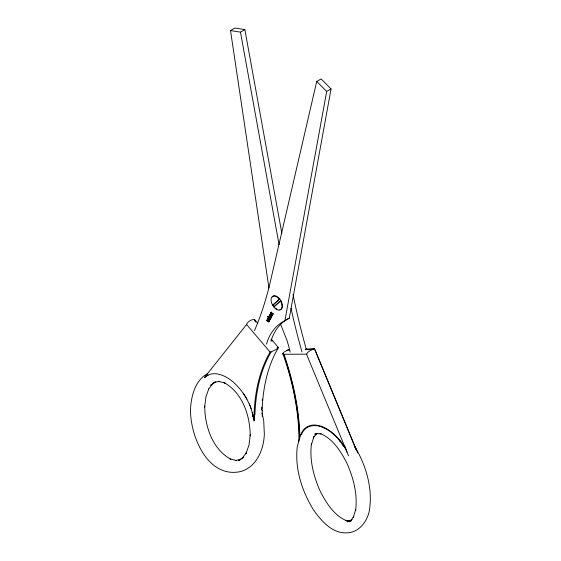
<?xml version="1.0" encoding="UTF-8"?>
<svg xmlns="http://www.w3.org/2000/svg" width="561" height="561" viewBox="0 0 561 561"><rect width="100%" height="100%" fill="white"/><g stroke="black" fill="none" stroke-linecap="round" stroke-linejoin="round"><path stroke-width="0.84" d="M253.979 421.045L254.063 414.888A212.437 122.649 60 0 1 270.114 352.091L246.588 324.468L204.807 377.055M254.21 420.813L254.294 415.028L254.918 414.923A211.806 122.284 60 0 1 268.375 356.964L271.117 351.964L276.328 349.377L278.424 347.525L271.194 339.04M262.218 416.248L262.303 410.407L262.099 410.778A211.806 122.284 60 0 1 275.556 352.82L278.298 347.82M269.876 315.485C270.998 313.816 271.37 318.62 271.734 316.579M271.349 315.058L271.755 315.745L271.938 315.058C270.065 315.282 271.454 316.853 271.335 315.401L270.907 314.924L270.823 315.801M268.929 317.807L269.603 318.999M254.68 320.24L254.519 319.454C251.37 319.328 247.611 321.607 246.447 324.553L246.672 324.868M266.524 344.159L266.615 343.732A86.836 50.132 60 0 1 269.911 335.52C273.214 329.188 278.431 323.802 284.904 320.703L326.684 91.422L331.06 88.897L321.102 78.926L316.727 81.457L270.942 279.034A510.847 294.932 60 0 1 255.991 327.049L254.519 330.59M284.904 320.703L289.28 318.178L331.06 88.897M269.799 314.882C270.647 312.351 271.622 317.575 272.534 315.086L272.267 313.823L271.664 314.174L271.931 315.436L270.991 313.767L269.799 314.882L270.668 314.819M289.132 349.398L283.943 352.105L282.856 353.402L282.891 354.286L306.825 354.145C306.895 351.978 312.014 349.363 314.665 348.879L357.68 453M300.268 435.932L297.323 446.472C294.616 468.582 301.881 490.805 313.276 509.563C321.081 520.706 332.049 533.679 347.042 532.845C359.818 532.522 368.64 519.738 369.755 507.901C372.406 486.099 365.421 464.115 354.222 445.567M208.79 388.829L205.943 396.781L204.653 407.09L204.723 406.003C204.828 426.192 212.268 449.031 230.887 459.319M300.184 435.988L302.477 431.213A39.396 22.742 60 0 1 342.413 443.456L345.646 448.477M267.723 316.853L268.446 316.278L267.723 316.853L268.396 317.603A1.101 0.638 60 0 0 268.06 317.961A0.954 0.547 60 0 0 268.109 318.473L269.308 319.868A0.778 0.449 60 0 0 269.638 319.826C269.539 318.95 271.335 318.424 269.883 319.279M268.34 319.847L269.196 321.355L268.481 321.909L266.657 320.682L267.387 320.086L268.789 321.053L268.186 321.397L266.791 320.429M267.19 319.679L267.913 319.097L267.19 319.679L268.186 321.397M268.537 318.865L269.687 320.429L268.964 321.011L267.408 319.265L268.361 318.95L267.534 319.034M270.185 318.711L269.147 317.182L269.75 316.832L270.907 318.136L270.185 318.711C267.204 317.456 270.276 315.997 268.754 316.741M270.381 313.69L271.131 313.059L270.381 313.69L271.419 314.097L272.015 313.746M271.889 313.382L271.293 313.725L270.893 312.736L271.629 312.126L272.141 313.459L273.179 313.865L272.429 314.497L271.664 314.174M266.657 320.682L267.387 320.086M269.357 316.397L268.635 316.972M271.629 312.126L270.893 312.736M270.065 315.177L270.963 314.118M268.481 321.909L269.196 321.355M268.964 321.011L269.687 320.429M269.147 317.182C269.084 315.247 270.584 319.146 271.321 317.358L269.694 315.78L269.525 316.586M272.429 314.497L273.179 313.865M271.321 317.358L270.598 317.933M271.159 316.095L272.443 315.261L271.84 315.605M314.497 349.482L314.665 348.879M208.475 389.376L213.152 382.925M316.285 433.898L313.283 437.91L313.887 436.605L311.39 444.796L311.467 443.646C309.349 459.866 313.543 476.156 320.065 490.938C326.229 502.922 333.991 515.671 347.056 520.945L345.948 520.461L351.172 520.896M269.589 315.871L270.725 317.701M242.843 457.699L241.784 458.968L246.454 452.517L245.858 453.856L248.986 445.111L250.276 434.803L250.213 435.89C250.101 415.701 242.661 392.861 224.049 382.574L225.094 383.044L218.229 381.305L219.73 381.431L213.194 382.448L214.877 382.139M350.877 520.545L349.798 521.807L353.795 516.464L353.199 517.768L355.695 509.577L355.611 510.727C357.729 494.507 353.535 478.21 347.014 463.435C340.85 451.451 333.087 438.702 320.022 433.422L321.13 433.912L315.037 433.408L316.6 433.513M204.4 377.714L207.163 374.888M279.273 299.181A7.735 4.467 60 0 0 272.197 296.72A7.735 4.467 60 0 0 272.667 305.303L279.273 299.181L279.708 298.929L280.844 300.591A7.735 4.467 60 0 1 279.708 309.868M272.667 305.303L279.708 298.929A7.735 4.467 60 0 0 272.239 296.923M273.803 306.965L280.844 300.591L273.803 306.965A7.735 4.467 60 0 0 280.879 309.427A7.735 4.467 60 0 0 280.402 300.843M205.144 377.237C213.439 369.657 225.704 375.681 232.99 381.81C243.712 391.487 251.545 404.74 253.565 419.137M212.086 384.194L210.698 385.225L215.754 381.915M316.208 433.828L314.812 434.852L317.666 433.513M207.395 373.668C195.431 380.323 191.378 395.372 190.593 408.078L190.523 409.158C189.962 435.743 207.703 478.94 240.753 471.521C256.756 467.11 263.965 449.024 264.336 433.814L263.705 420.498L262.029 413.029M207.142 375.533L208.117 375.148M243.509 457.145L238.46 460.448L240.059 459.754M268.95 288.038L230.515 30.575L234.898 28.05L244.862 29.607L281.881 233.502M230.515 30.575L240.487 32.131L244.862 29.607M271.026 312.47L271.545 313.802L272.141 313.459M269.757 315.801L270.353 315.457M269.568 316.411L270.164 316.067M270.767 315.668L271.37 315.324M272.071 315.17L272.667 314.826M271.047 316.046L271.643 315.703M267.765 319.293L267.709 318.739A0.799 0.463 60 0 1 267.807 318.55L268.403 318.206A0.799 0.463 60 0 0 268.312 318.389L268.361 318.95M267.408 319.265L268.677 318.508M269.084 320.78L267.983 319.539L268.579 319.195M270.311 318.48L270.907 318.136M289.28 318.178C282.807 321.278 277.59 326.656 274.287 332.996A86.689 50.048 60 0 0 270.991 341.2M352.266 519.521L347.266 521.863L348.851 521.162M300.675 435.224L299.833 435.511A213.068 123.013 60 0 0 286.398 361.607L284.034 354.531M277.12 347.596L278.424 347.525M271.117 351.964L269.806 352.035M240.921 459.571L235.206 460.462L236.707 460.588L229.835 458.849M286.973 350.176L289.567 350.092M305.142 349.559L312.926 349.293M305.654 348.984L314.328 348.837M311.965 349.223L314.581 349.18L356.249 450.027M270.36 314.462L270.809 316.194A0.827 0.477 60 0 0 271.131 316.439L271.229 316.467A0.736 0.421 60 0 0 271.524 316.327L271.552 315.647M271.734 316.088L271.833 316.124A0.736 0.421 60 0 0 272.127 315.983L272.316 315.485M271.545 313.802L272.583 314.216M272.267 313.823L273.032 314.153M270.535 313.403L271.293 313.725M269.757 319.454L269.904 319.525A0.778 0.449 60 0 0 270.241 319.482L270.486 318.929M267.253 320.331L269.084 321.558M316.727 81.457L326.684 91.422M271.138 316.923L269.518 315.387L268.929 316.93M267.842 316.621L270.009 319.048M267.807 318.55L267.983 319.539M254.519 319.454L257.85 323.367M254.743 320.745L255.865 322.056M270.984 339.819L272.106 341.13M273.109 305.051L274.238 306.713M267.317 319.44L268.593 321.698M355.015 447.545L355.604 448.814M280.479 323.928L286.888 340.127A86.689 50.048 60 0 1 290.163 352.133M306.488 354.103L348.514 455.77M252.247 412.672L252.759 414.32M345.043 446.633L347.007 452.166M282.856 353.402L285.591 361.565A211.806 122.291 60 0 1 298.943 435.027L298.817 441.318M306.439 349.769L305.177 345.218A510.847 294.939 60 0 1 293.045 294.483M252.899 414.944L253.993 419.838M240.487 32.131L279.062 244.631M252.618 414.544L253.004 416.963M301.965 351.873A511.344 295.226 60 0 1 291.04 308.375M339.251 440.644A38.134 22.012 60 0 1 340.345 441.97M341.915 444.017A38.134 22.012 60 0 1 343.409 446.149M283.445 353.963A212.437 122.649 60 0 1 299.469 439.579M301.243 434.698A38.765 22.377 60 0 1 320.492 426.577M321.278 426.837A38.765 22.377 60 0 1 345.274 448.379M243.334 393.24A38.134 22.012 60 0 1 246.994 399.208M249.308 403.899A38.134 22.012 60 0 1 251.202 408.674M261.685 409.663A212.437 122.649 60 0 1 261.791 407.174M262.232 400.631A212.437 122.649 60 0 1 262.38 399.018M276.973 309.139A7.735 4.467 60 0 1 275.556 308.108M269.539 319.167C268.424 320.787 267.59 315.226 269.539 319.167"/></g></svg>
